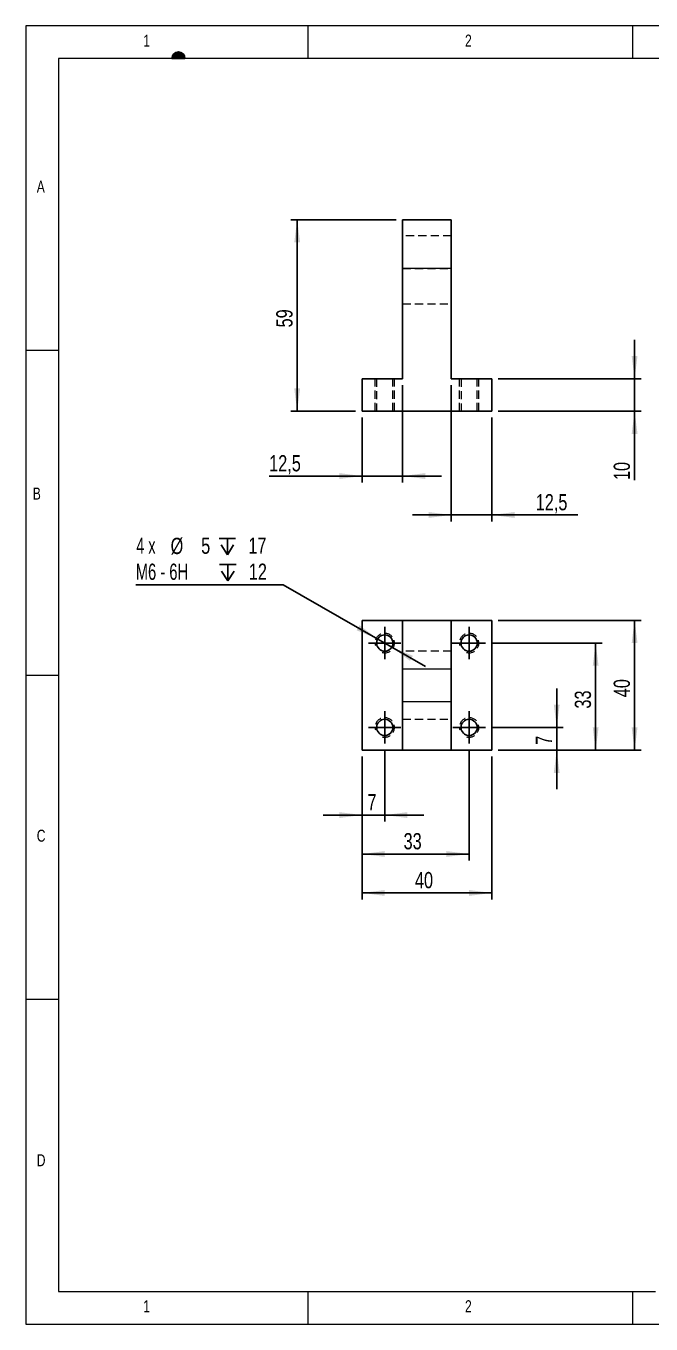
# Model space of a CAD drawing. Header units: millimetres. Extents: x 10 to 584, y 10 to 410.
# Drawn here: x 10 to 202.7, y 10 to 410 of the extents above; entities that cross this region are included whole.
import ezdxf

# ---------------------------------------------------------------- set-up
doc = ezdxf.new("R2010")
doc.units = ezdxf.units.MM
doc.header["$LTSCALE"] = 2
doc.linetypes.add('HIDDEN', pattern=[1.905, 1.27, -0.635])
doc.layers.add('SLD-0', color=7, linetype='Continuous')
doc.styles.add('SLDTEXTSTYLE0', font='TXT', dxfattribs={"width": 0.75})
doc.styles.add('SLDTEXTSTYLE2', font='TXT', dxfattribs={"width": 0.666667})
doc.styles.add('SLDTEXTSTYLE3', font='TXT', dxfattribs={"width": 0.678571})
doc.dimstyles.new('SLDDIMSTYLE0', dxfattribs={"dimtxt": 5, "dimasz": 7, "dimexe": 0, "dimexo": 0.0625, "dimgap": 1.25, "dimtad": 1, "dimdec": 3, "dimrnd": 1e-09, "dimzin": 12, "dimdsep": 46, "dimtxsty": 'SLDTEXTSTYLE0', "dimsah": 1, "dimcen": 0.09, "dimadec": 0, "dimazin": 3, "dimtfac": 1, "dimtdec": 3, "dimtofl": 0, "dimtmove": 0, "dimatfit": 3, "dimfxl": 1, "dimfrac": 2, "dimtolj": 1, "dimtzin": 12, "dimarcsym": 0})
doc.dimstyles.new('SLDDIMSTYLE1', dxfattribs={"dimtxt": 5, "dimasz": 7, "dimexe": 0, "dimexo": 0.0625, "dimgap": 1.25, "dimtad": 1, "dimdec": 3, "dimrnd": 1e-09, "dimzin": 12, "dimdsep": 46, "dimtxsty": 'SLDTEXTSTYLE0', "dimsah": 1, "dimcen": 0.09, "dimadec": 0, "dimazin": 3, "dimtfac": 1, "dimtdec": 3, "dimtmove": 0, "dimatfit": 0, "dimfxl": 1, "dimfrac": 2, "dimtolj": 1, "dimtzin": 12, "dimarcsym": 0})
doc.dimstyles.new('SLDDIMSTYLE4', dxfattribs={"dimtxt": 5, "dimasz": 7, "dimexe": 0, "dimexo": 0.0625, "dimgap": 1.25, "dimtad": 0, "dimtih": 1, "dimtoh": 1, "dimdec": 6, "dimrnd": 1e-09, "dimzin": 12, "dimdsep": 46, "dimtxsty": 'SLDTEXTSTYLE0', "dimsah": 1, "dimcen": 0, "dimadec": 0, "dimazin": 3, "dimtfac": 1, "dimtdec": 3, "dimtmove": 0, "dimatfit": 3, "dimfxl": 1, "dimfrac": 2, "dimtolj": 1, "dimtzin": 12, "dimarcsym": 0})

# ---------------------------------------------------------------- blocks, each defined once
blk = doc.blocks.new('_D')
at = {"layer": 'SLD-0'}
for p, q in [((124.1, 350.31), (91.6, 350.31)), ((93.6, 291.31), (93.6, 350.31)), ((111.6, 291.31), (91.6, 291.31))]:
    blk.add_line(p, q, dxfattribs=at)
for points in [[(93.6, 350.31), (92.7, 343.31), (94.5, 343.31)], [(93.6, 291.31), (94.5, 298.31), (92.7, 298.31)]]:
    blk.add_solid(points, dxfattribs=at)
at = {"layer": 'SLD-0', "insert": (87.15, 317.11), "char_height": 5, "attachment_point": 1, "rotation": 90, "style": 'SLDTEXTSTYLE0'}
blk.add_mtext('59', dxfattribs=at)
blk = doc.blocks.new('_D_1')
at = {"layer": 'SLD-0'}
for p, q in [((126.1, 299.31), (126.1, 269.31)), ((113.6, 289.31), (113.6, 269.31)), ((113.6, 271.31), (84.97, 271.31)), ((113.6, 271.31), (126.1, 271.31)), ((126.1, 271.31), (138.1, 271.31))]:
    blk.add_line(p, q, dxfattribs=at)
for points in [[(113.6, 271.31), (106.6, 272.21), (106.6, 270.41)], [(126.1, 271.31), (133.1, 270.41), (133.1, 272.21)]]:
    blk.add_solid(points, dxfattribs=at)
at = {"layer": 'SLD-0', "insert": (84.97, 277.75), "char_height": 5, "attachment_point": 1, "style": 'SLDTEXTSTYLE0'}
blk.add_mtext('12,5', dxfattribs=at)
blk = doc.blocks.new('_D_2')
at = {"layer": 'SLD-0'}
for p, q in [((141.1, 299.31), (141.1, 257.31)), ((153.6, 289.31), (153.6, 257.31)), ((141.1, 259.31), (129.1, 259.31)), ((153.6, 259.31), (141.1, 259.31)), ((153.6, 259.31), (180.06, 259.31))]:
    blk.add_line(p, q, dxfattribs=at)
for points in [[(141.1, 259.31), (134.1, 260.21), (134.1, 258.41)], [(153.6, 259.31), (160.6, 258.41), (160.6, 260.21)]]:
    blk.add_solid(points, dxfattribs=at)
at = {"layer": 'SLD-0', "insert": (167.13, 265.75), "char_height": 5, "attachment_point": 1, "style": 'SLDTEXTSTYLE0'}
blk.add_mtext('12,5', dxfattribs=at)
blk = doc.blocks.new('_D_3')
at = {"layer": 'SLD-0'}
for p, q in [((197.6, 301.31), (197.6, 313.31)), ((155.6, 301.31), (199.6, 301.31)), ((197.6, 301.31), (197.6, 291.31)), ((155.6, 291.31), (199.6, 291.31)), ((197.6, 291.31), (197.6, 270.07))]:
    blk.add_line(p, q, dxfattribs=at)
for points in [[(197.6, 301.31), (198.5, 308.31), (196.7, 308.31)], [(197.6, 291.31), (196.7, 284.31), (198.5, 284.31)]]:
    blk.add_solid(points, dxfattribs=at)
at = {"layer": 'SLD-0', "insert": (191.15, 270.07), "char_height": 5, "attachment_point": 1, "rotation": 90, "style": 'SLDTEXTSTYLE0'}
blk.add_mtext('10', dxfattribs=at)
blk = doc.blocks.new('_D_9')
at = {"layer": 'SLD-0'}
for p, q in [((113.6, 184.84), (113.6, 164.84)), ((120.6, 186.84), (120.6, 164.84)), ((113.6, 166.84), (101.6, 166.84)), ((113.6, 166.84), (120.6, 166.84)), ((120.6, 166.84), (132.6, 166.84))]:
    blk.add_line(p, q, dxfattribs=at)
for points in [[(113.6, 166.84), (106.6, 167.74), (106.6, 165.94)], [(120.6, 166.84), (127.6, 165.94), (127.6, 167.74)]]:
    blk.add_solid(points, dxfattribs=at)
at = {"layer": 'SLD-0', "insert": (115.25, 173.29), "char_height": 5, "attachment_point": 1, "style": 'SLDTEXTSTYLE0'}
blk.add_mtext('7', dxfattribs=at)
blk = doc.blocks.new('_D_10')
at = {"layer": 'SLD-0'}
for p, q in [((113.6, 184.84), (113.6, 152.84)), ((146.6, 186.84), (146.6, 152.84)), ((113.6, 154.84), (146.6, 154.84))]:
    blk.add_line(p, q, dxfattribs=at)
for points in [[(113.6, 154.84), (120.6, 153.94), (120.6, 155.74)], [(146.6, 154.84), (139.6, 155.74), (139.6, 153.94)]]:
    blk.add_solid(points, dxfattribs=at)
at = {"layer": 'SLD-0', "insert": (126.4, 161.29), "char_height": 5, "attachment_point": 1, "style": 'SLDTEXTSTYLE0'}
blk.add_mtext('33', dxfattribs=at)
blk = doc.blocks.new('_D_11')
at = {"layer": 'SLD-0'}
for p, q in [((113.6, 184.84), (113.6, 140.84)), ((153.6, 184.84), (153.6, 140.84)), ((113.6, 142.84), (153.6, 142.84))]:
    blk.add_line(p, q, dxfattribs=at)
for points in [[(113.6, 142.84), (120.6, 141.94), (120.6, 143.74)], [(153.6, 142.84), (146.6, 143.74), (146.6, 141.94)]]:
    blk.add_solid(points, dxfattribs=at)
at = {"layer": 'SLD-0', "insert": (129.9, 149.29), "char_height": 5, "attachment_point": 1, "style": 'SLDTEXTSTYLE0'}
blk.add_mtext('40', dxfattribs=at)
blk = doc.blocks.new('_D_12')
at = {"layer": 'SLD-0'}
for p, q in [((173.6, 193.84), (173.6, 205.84)), ((153.6, 193.84), (175.6, 193.84)), ((173.6, 186.84), (173.6, 193.84)), ((155.6, 186.84), (175.6, 186.84)), ((173.6, 186.84), (173.6, 174.84))]:
    blk.add_line(p, q, dxfattribs=at)
for points in [[(173.6, 193.84), (174.5, 200.84), (172.7, 200.84)], [(173.6, 186.84), (172.7, 179.84), (174.5, 179.84)]]:
    blk.add_solid(points, dxfattribs=at)
at = {"layer": 'SLD-0', "insert": (167.15, 188.5), "char_height": 5, "attachment_point": 1, "rotation": 90, "style": 'SLDTEXTSTYLE0'}
blk.add_mtext('7', dxfattribs=at)
blk = doc.blocks.new('_D_13')
at = {"layer": 'SLD-0'}
for p, q in [((153.6, 219.84), (187.6, 219.84)), ((185.6, 186.84), (185.6, 219.84)), ((155.6, 186.84), (187.6, 186.84))]:
    blk.add_line(p, q, dxfattribs=at)
for points in [[(185.6, 219.84), (184.7, 212.84), (186.5, 212.84)], [(185.6, 186.84), (186.5, 193.84), (184.7, 193.84)]]:
    blk.add_solid(points, dxfattribs=at)
at = {"layer": 'SLD-0', "insert": (179.15, 199.65), "char_height": 5, "attachment_point": 1, "rotation": 90, "style": 'SLDTEXTSTYLE0'}
blk.add_mtext('33', dxfattribs=at)
blk = doc.blocks.new('_D_14')
at = {"layer": 'SLD-0'}
for p, q in [((155.6, 226.84), (199.6, 226.84)), ((197.6, 186.84), (197.6, 226.84)), ((155.6, 186.84), (199.6, 186.84))]:
    blk.add_line(p, q, dxfattribs=at)
for points in [[(197.6, 226.84), (196.7, 219.84), (198.5, 219.84)], [(197.6, 186.84), (198.5, 193.84), (196.7, 193.84)]]:
    blk.add_solid(points, dxfattribs=at)
at = {"layer": 'SLD-0', "insert": (191.15, 203.15), "char_height": 5, "attachment_point": 1, "rotation": 90, "style": 'SLDTEXTSTYLE0'}
blk.add_mtext('40', dxfattribs=at)
blk = doc.blocks.new('SW_SYMBOL_HOLE_DEPTH')
at = {"layer": 'SLD-0', "color": 0}
for p, q in [((0, 1750), (1600, 1750)), ((800, 1750), (800, 150)), ((200, 1110), (800, 150)), ((1400, 1110), (800, 150))]:
    blk.add_line(p, q, dxfattribs=at)
blk = doc.blocks.new('_D_15')
at = {"layer": 'SLD-0'}
for p, q in [((89.23, 237.81), (43.85, 237.81)), ((118.43, 221.09), (89.23, 237.81)), ((122.77, 218.6), (118.43, 221.09)), ((122.77, 218.6), (133.18, 212.64))]:
    blk.add_line(p, q, dxfattribs=at)
for points in [[(118.43, 221.09), (112.8, 225.35), (111.91, 223.78)], [(122.77, 218.6), (128.39, 214.34), (129.29, 215.9)]]:
    blk.add_solid(points, dxfattribs=at)
at = {"layer": 'SLD-0', "xscale": 0.0031933594, "yscale": 0.0031933594, "zscale": 0.0031933594}
for p in [(69.52, 246.52), (69.67, 238.5)]:
    blk.add_blockref('SW_SYMBOL_HOLE_DEPTH', p, dxfattribs=at)
at = {"layer": 'SLD-0', "char_height": 5, "attachment_point": 1}
for s, insert, style in [('4 x', (44, 252.35), 'SLDTEXTSTYLE2'), ('%%c', (54.59, 252.27), 'SLDTEXTSTYLE0'), ('5', (64.01, 252.35), 'SLDTEXTSTYLE0'), ('17', (78.54, 252.35), 'SLDTEXTSTYLE0'), ('M6 - 6H', (43.85, 244.33), 'SLDTEXTSTYLE3'), ('12', (78.69, 244.33), 'SLDTEXTSTYLE0')]:
    blk.add_mtext(s, dxfattribs=dict(at, insert=insert, style=style))
blk = doc.blocks.new('SW_CENTERMARKSYMBOL_1')
at = {"layer": 'SLD-0', "color": 0}
for p, q in [((0, 2.5), (0, 5)), ((-2.5, 0), (-5.36, 0)), ((0, 0), (-2.5, 0)), ((0, 0), (0, 2.5)), ((0, 0), (0, -2.5)), ((0, 0), (2.5, 0)), ((2.5, 0), (5, 0)), ((0, -2.5), (0, -5))]:
    blk.add_line(p, q, dxfattribs=at)
blk = doc.blocks.new('SW_CENTERMARKSYMBOL_2')
at = {"layer": 'SLD-0', "color": 0}
for p, q in [((0, 2.5), (0, 5)), ((-2.5, 0), (-5, 0)), ((0, 0), (-2.5, 0)), ((0, 0), (0, 2.5)), ((0, 0), (0, -2.5)), ((0, 0), (2.5, 0)), ((2.5, 0), (5, 0)), ((0, -2.5), (0, -5))]:
    blk.add_line(p, q, dxfattribs=at)
blk = doc.blocks.new('SW_CENTERMARKSYMBOL_3')
at = {"layer": 'SLD-0', "color": 0}
for p, q in [((0, 2.5), (0, 5)), ((-2.5, 0), (-5, 0)), ((0, 0), (-2.5, 0)), ((0, 0), (0, 2.5)), ((0, 0), (0, -2.5)), ((0, 0), (2.5, 0)), ((2.5, 0), (5, 0)), ((0, -2.5), (0, -5))]:
    blk.add_line(p, q, dxfattribs=at)
blk = doc.blocks.new('SW_CENTERMARKSYMBOL_4')
at = {"layer": 'SLD-0', "color": 0}
for p, q in [((0, 2.5), (0, 5)), ((-2.5, 0), (-5, 0)), ((0, 0), (-2.5, 0)), ((0, 0), (0, 2.5)), ((0, 0), (0, -2.5)), ((0, 0), (2.5, 0)), ((2.5, 0), (5, 0)), ((0, -2.5), (0, -5))]:
    blk.add_line(p, q, dxfattribs=at)

msp = doc.modelspace()

# ---------------------------------------------------------------- hatches: boundary and pattern name
at = {"linetype": 'Continuous'}
h = msp.add_hatch(color=7, dxfattribs=at)
edge = h.paths.add_edge_path(flags=0)
edge.add_line((55, 400), (59, 400))
edge.add_arc((57, 400), 2, 0, 180)

# ---------------------------------------------------------------- linework, layer by layer
at = {"color": 7, "linetype": 'Continuous', "lineweight": 18}
for p, q in [((584, 410), (10, 410)), ((10, 410), (10, 10)), ((97, 400), (97, 410)), ((197, 410), (197, 400)), ((574, 400), (20, 400)), ((20, 400), (20, 20)), ((20, 310), (10, 310)), ((10, 210), (20, 210)), ((20, 110), (10, 110)), ((20, 20), (204.013896, 20)), ((97, 10), (97, 20)), ((197, 20), (197, 10)), ((10, 10), (584, 10))]:
    msp.add_line(p, q, dxfattribs=at)
at = {"color": 7, "linetype": 'Continuous', "lineweight": 25}
for p, q in [((126.0966422, 350.3086044), (141.0966422, 350.3086044)), ((126.0966422, 335.3086044), (126.0966422, 350.3086044)), ((141.0966422, 350.3086044), (141.0966422, 335.3086044)), ((126.0966422, 301.3086044), (126.0966422, 335.3086044)), ((141.0966422, 301.3086044), (141.0966422, 335.3086044)), ((113.5966422, 301.3086044), (113.5966422, 291.3086044)), ((126.0966422, 301.3086044), (113.5966422, 301.3086044)), ((153.5966422, 301.3086044), (141.0966422, 301.3086044)), ((153.5966422, 301.3086044), (153.5966422, 291.3086044)), ((153.5966422, 291.3086044), (113.5966422, 291.3086044)), ((113.5966422, 186.8433442), (113.5966422, 226.8433442)), ((113.5966422, 226.8433442), (126.0966422, 226.8433442)), ((126.0966422, 226.8433442), (141.0966422, 226.8433442)), ((126.0966422, 211.8433442), (126.0966422, 226.8433442)), ((141.0966422, 226.8433442), (141.0966422, 211.8433442)), ((141.0966422, 226.8433442), (153.5966422, 226.8433442)), ((153.5966422, 226.8433442), (153.5966422, 186.8433442)), ((126.0966422, 201.8433442), (126.0966422, 211.8433442)), ((141.0966422, 201.8433442), (141.0966422, 211.8433442)), ((126.0966422, 186.8433442), (126.0966422, 201.8433442)), ((141.0966422, 201.8433442), (141.0966422, 186.8433442)), ((126.0966422, 186.8433442), (113.5966422, 186.8433442)), ((141.0966422, 186.8433442), (126.0966422, 186.8433442)), ((153.5966422, 186.8433442), (141.0966422, 186.8433442))]:
    msp.add_line(p, q, dxfattribs=at)
at = {"color": 7, "linetype": 'HIDDEN', "lineweight": 18}
for p, q in [((141.0966422, 345.3652802), (126.0966422, 345.3652802)), ((126.0966422, 335.3086044), (141.0966422, 335.3086044)), ((126.0966422, 324.3652802), (141.0966422, 324.3652802)), ((117.5966422, 291.3086044), (117.5966422, 301.3086044)), ((117.5966422, 291.3086044), (117.5966422, 301.3086044)), ((118.0966422, 301.3086044), (118.0966422, 291.3086044)), ((123.0966422, 291.3086044), (123.0966422, 301.3086044)), ((123.5966422, 291.3086044), (123.5966422, 301.3086044)), ((123.5966422, 291.3086044), (123.5966422, 301.3086044)), ((143.5966422, 291.3086044), (143.5966422, 301.3086044)), ((143.5966422, 291.3086044), (143.5966422, 301.3086044)), ((144.0966422, 301.3086044), (144.0966422, 291.3086044)), ((149.0966422, 291.3086044), (149.0966422, 301.3086044)), ((149.5966422, 291.3086044), (149.5966422, 301.3086044)), ((149.5966422, 291.3086044), (149.5966422, 301.3086044)), ((141.0966422, 217.3433442), (126.0966422, 217.3433442)), ((126.0966422, 196.3433442), (141.0966422, 196.3433442))]:
    msp.add_line(p, q, dxfattribs=at)
at = {"color": 8, "linetype": 'Continuous', "lineweight": 18}
for p, q in [((141.0966422, 335.3086044), (126.0966422, 335.3086044)), ((141.0966422, 211.8433442), (126.0966422, 211.8433442)), ((126.0966422, 201.8433442), (141.0966422, 201.8433442))]:
    msp.add_line(p, q, dxfattribs=at)
at = {"color": 7, "linetype": 'Continuous', "lineweight": 25}
for centre in [(120.5966422, 219.8433442), (146.5966422, 219.8433442), (120.5966422, 193.8433442), (146.5966422, 193.8433442)]:
    msp.add_circle(centre, 2.5, dxfattribs=at)
at = {"color": 7, "linetype": 'HIDDEN', "lineweight": 18}
for centre in [(120.5966422, 219.8433442), (146.5966422, 219.8433442), (120.5966422, 193.8433442), (146.5966422, 193.8433442)]:
    msp.add_arc(centre, 3, 255, 195, dxfattribs=at)
at = {"layer": 'SLD-0'}
msp.add_line((59, 400), (55, 400), dxfattribs=at)
msp.add_arc((57, 400), 2, 0, 180, dxfattribs=at)

# ---------------------------------------------------------------- block references
for name, p in [('SW_CENTERMARKSYMBOL_3', (120.5966422, 219.8433442)), ('SW_CENTERMARKSYMBOL_1', (146.5966422, 219.8433442)), ('SW_CENTERMARKSYMBOL_4', (120.5966422, 193.8433442)), ('SW_CENTERMARKSYMBOL_2', (146.5966422, 193.8433442))]:
    msp.add_blockref(name, p, dxfattribs=at)

# ---------------------------------------------------------------- texts
at = {"color": 7, "linetype": 'Continuous', "lineweight": 0, "char_height": 3.7041667, "style": 'SLDTEXTSTYLE0'}
for s, insert, attachment_point in [('1', (46.1666747, 407.3360328), 1), ('2', (145.3333413, 407.3360328), 1), ('A', (13.3333333, 362.3360328), 1), ('B', (13.3497202, 267.7553731), 2), ('C', (13.3333333, 162.3360328), 1), ('D', (13.3333333, 62.3360328), 1), ('1', (46.1666747, 17.3360328), 1), ('2', (145.3333413, 17.3360328), 1)]:
    msp.add_mtext(s, dxfattribs=dict(at, insert=insert, attachment_point=attachment_point))

# ---------------------------------------------------------------- dimensions: what is measured, and where the dimension line sits
at = {"layer": 'SLD-0'}
for base, p1, p2, dimstyle, picture, middle in [((93.5966422, 350.3086044), (113.5966422, 291.3086044), (126.0966422, 350.3086044), 'SLDDIMSTYLE0', '_D', (93.5966422, 320.8086044)), ((197.5966422, 291.3086044), (153.5966422, 301.3086044), (153.5966422, 291.3086044), 'SLDDIMSTYLE1', '_D_3', (197.5966422, 273.766938)), ((197.5966422, 226.8433442), (153.5966422, 186.8433442), (153.5966422, 226.8433442), 'SLDDIMSTYLE0', '_D_14', (197.5966422, 206.8433442)), ((185.5966422, 219.8433442), (153.5966422, 186.8433442), (151.5966422, 219.8433442), 'SLDDIMSTYLE1', '_D_13', (185.5966422, 203.3433442)), ((173.5966422, 193.8433442), (153.5966422, 186.8433442), (151.5966422, 193.8433442), 'SLDDIMSTYLE1', '_D_12', (173.5966422, 190.3433442))]:
    dim = msp.add_linear_dim(base=base, p1=p1, p2=p2, angle=90, dimstyle=dimstyle, dxfattribs=at)
    dim.commit()
    dim.dimension.update_dxf_attribs({"geometry": picture, "text_midpoint": middle, "dimtype": 160})
for base, p1, p2, dimstyle, picture, middle in [((126.0966422, 271.3086044), (113.5966422, 291.3086044), (126.0966422, 301.3086044), 'SLDDIMSTYLE1', '_D_1', (91.4369197, 271.3086044)), ((141.0966422, 259.3086044), (153.5966422, 291.3086044), (141.0966422, 301.3086044), 'SLDDIMSTYLE1', '_D_2', (173.5966422, 259.3086044)), ((120.5966422, 166.8433442), (113.5966422, 186.8433442), (120.5966422, 188.8433442), 'SLDDIMSTYLE1', '_D_9', (117.0966422, 166.8433442)), ((146.5966422, 154.8433442), (113.5966422, 186.8433442), (146.5966422, 188.8433442), 'SLDDIMSTYLE1', '_D_10', (130.0966422, 154.8433442)), ((153.5966422, 142.8433442), (113.5966422, 186.8433442), (153.5966422, 186.8433442), 'SLDDIMSTYLE0', '_D_11', (133.5966422, 142.8433442))]:
    dim = msp.add_linear_dim(base=base, p1=p1, p2=p2, dimstyle=dimstyle, dxfattribs=at)
    dim.commit()
    dim.dimension.update_dxf_attribs({"geometry": picture, "text_midpoint": middle, "dimtype": 160})
dim = msp.add_diameter_dim_2p(p1=(118.427305, 221.0859125), p2=(122.7659794, 218.6007758), text='4 x <> {\\fGDT;x} 17\\PM6 - 6H {\\fGDT;x} 12\\P', dimstyle='SLDDIMSTYLE4', dxfattribs=at)
dim.commit()
dim.dimension.update_dxf_attribs({"geometry": '_D_15', "text_midpoint": (64.9508757, 245.8242131), "dimtype": 163})

doc.saveas('drawing.dxf')
